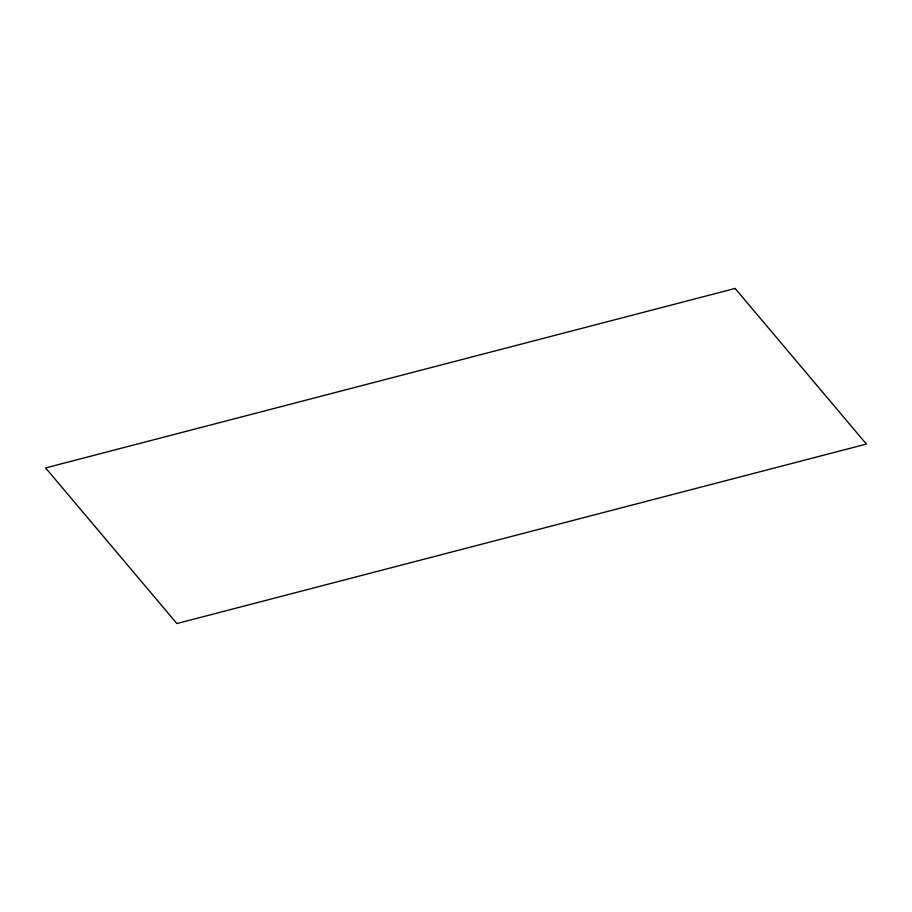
<?xml version="1.0" encoding="UTF-8"?>
<svg xmlns="http://www.w3.org/2000/svg" width="912" height="912" viewBox="0 0 912 912"><rect width="100%" height="100%" fill="white"/><g stroke="black" fill="none" stroke-linecap="round" stroke-linejoin="round"><path stroke-width="1.37" d="M735.106 288.454L45.6 467.936L176.894 623.546L866.4 444.064L735.106 288.454"/></g></svg>
